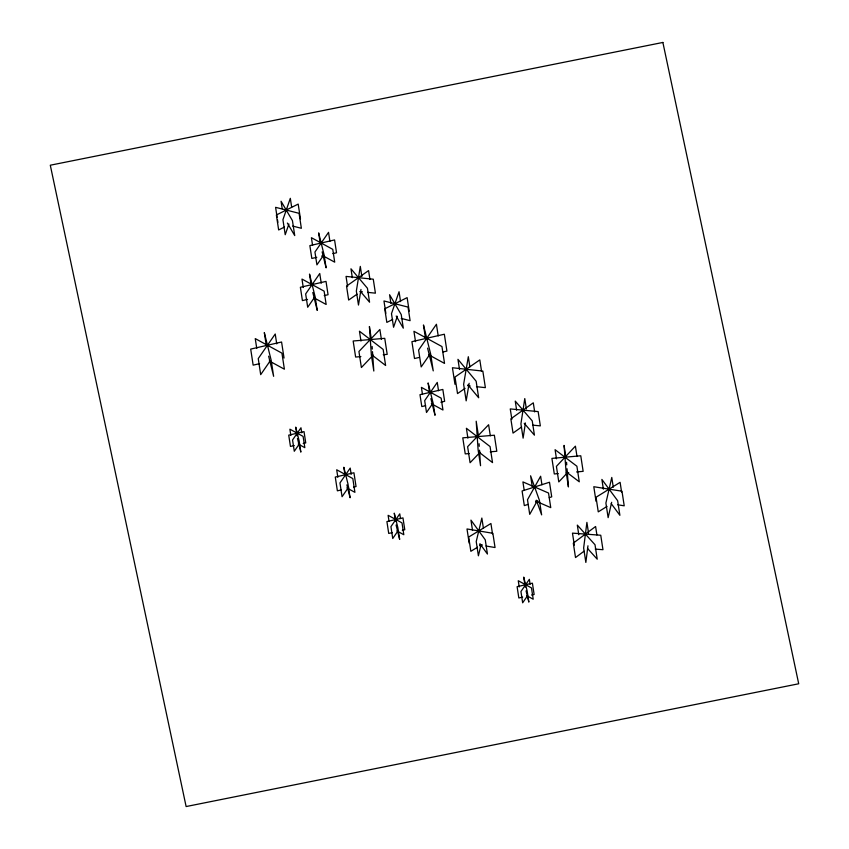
<?xml version="1.0" encoding="UTF-8"?>
<svg xmlns="http://www.w3.org/2000/svg" width="849" height="849" viewBox="0 0 849 849"><rect width="100%" height="100%" fill="white"/><g stroke="black" fill="none" stroke-linecap="round" stroke-linejoin="round"><path stroke-width="1.27" d="M587.964 545.79L585.852 562.441L583.645 548.008L586.903 522.379L588.559 533.204M525.425 422.972L523.111 438.148L520.925 423.863L524.778 398.574L526.369 408.963M360.984 289.456L358.48 305.056L356.347 291.09L360.305 266.395L361.865 276.541M469.147 383.302L466.165 400.855L463.628 384.3L468.319 356.718L469.879 366.906M611.662 502.29L608.139 517.657L605.899 503.054L611.779 477.446L613.265 487.177M481.065 544.665L478.401 555.798L476.225 541.556L481.85 518.049L483.431 528.407M288.915 223.998L285.222 234.706L282.929 219.732L290.316 198.326L291.653 207.06M397.343 316.284L393.565 327.258L391.485 313.674L399.051 291.738L400.569 301.607M537.237 500.91L529.723 514.345L527.494 499.743L540.633 476.236L541.938 484.758M323.352 255.538L316.921 264.856L314.947 252.015L328.542 232.35L329.911 241.328M270.29 360.74L260.696 374.642L258.245 358.596L275.225 334.007L276.732 343.887M314.374 297.575L307.699 307.242L305.661 293.924L319.755 273.516L321.23 283.205M299.188 444.154L294.285 451.254L292.555 439.973L300.971 427.79L301.735 432.81M430.093 354.022L421.178 366.927L418.599 350.075L436.428 324.265L438.211 335.928M348.652 487.156L342.062 496.707L339.95 482.943L350.213 468.086L351.178 474.336M432.417 403.933L426.506 412.487L424.691 400.622L437.256 382.421L438.53 390.742M397.894 531.039L392.747 538.489L390.933 526.645L399.762 513.857L400.484 518.59M527.569 595.701L522.666 602.801L520.936 591.509L529.351 579.336L530.116 584.356M567.843 472.309L558.791 481.935L556.413 466.377L575.41 446.139L577.002 456.518M373.231 355.105L361.387 367.543L358.936 351.486L379.885 329.486L381.392 339.367M480.12 452.23L470.081 462.737L467.619 446.691L488.61 424.723L490.319 435.834M584.016 551.224L575.516 557.56L573.308 543.116L595.605 526.497L596.9 534.923M521.573 427.005L513.029 433.096L510.843 418.822L533.289 402.829L534.679 411.914M357.068 294.157L348.663 300.058L346.53 286.102L368.583 270.598L369.941 279.491M465.082 388.375L457.526 393.586L455 377.03L479.812 359.902L481.563 371.363M607.014 506.428L598.258 511.862L596.03 497.259L620.11 482.328L621.595 492.059M477.52 547.234L470.845 551.309L468.659 537.067L490.924 523.504L492.505 533.862M479.749 545.886L481.967 544.527M284.404 227.086L278.652 229.952L276.371 214.988L298.19 204.089L300.482 219.053M392.716 319.447L386.836 322.387L384.756 308.803L407.127 297.638L409.207 311.212M528.057 504.402L524.321 505.59L522.093 490.987L549.494 482.243L551.723 496.845L549.239 497.641M535.539 502.014L538.022 501.218M316.773 257.311L311.827 258.446L309.864 245.616L334.57 239.938L336.533 252.779L332.829 253.628M321.718 256.186L324.18 255.613M307.54 299.421L302.414 300.599L300.376 287.28L326.016 281.401L328.054 294.72L324.201 295.601M259.592 363.669L253.151 365.144L250.699 349.098L281.581 342.009L284.033 358.055M419.491 357.376L414.503 358.522L411.924 341.669L444.345 334.23L446.924 351.083L443.178 351.942M425.614 405.695L421.804 406.565L419.979 394.689L442.838 389.447L444.653 401.322L440.843 402.203M294.274 445.555L290.454 446.436L288.724 435.144L304.027 431.632L305.746 442.923L303.199 443.507M341.118 489.969L337.382 490.828L335.281 477.053L353.937 472.776L356.049 486.541L353.555 487.114M392.429 532.578L388.715 533.427L386.911 521.573L402.967 517.89L404.782 529.744L402.309 530.307M522.655 597.102L518.835 597.972L517.105 586.691L532.408 583.178L534.127 594.47L531.58 595.053M558.228 473.604L554.301 473.965L551.914 458.396L580.769 455.775L583.146 471.344L576.588 471.938M566.103 472.893L568.724 472.649M360.889 356.601L355.625 357.047L353.163 341.001L384.746 338.327L387.197 354.373L383.249 354.712M469.179 453.557L465.241 453.886L462.779 437.84L494.362 435.219L496.814 451.265L490.234 451.817M595.255 549.112L602.97 549.696L600.752 535.252L572.47 533.13L574.317 545.164M532.726 425.147L540.335 425.88L538.149 411.595L510.26 408.921L511.851 419.31M359.849 291.568L362.438 291.833M367.628 292.364L375.407 293.16L373.273 279.204L346.042 276.413L347.591 286.569M467.64 385.701L470.166 385.977M476.501 386.677L485.373 387.653L482.837 371.098L452.432 367.744L454.968 384.3M617.807 504.794L624.217 505.813L621.977 491.21L593.801 486.721L596.03 501.324M479.526 544.931L482.115 545.355M485.989 546.013L495.041 547.52L492.866 533.289L467.003 528.959L469.189 543.19M292.714 226.078L301.363 228.285L299.071 213.322L275.596 207.326L277.124 217.302M401.237 318.417L410.109 320.678L408.029 307.094L383.96 300.96L385.849 313.302M535.623 501.048L550.757 507.628L548.518 493.025L522.91 481.903L524.215 490.414M322.355 255.432L334.718 262.171L332.755 249.341L311.403 237.688L312.581 245.393M428.841 354.85L444.536 363.414L441.958 346.562L413.93 331.28L415.522 341.648M313.981 297.819L326.165 304.473L324.127 291.154L301.968 279.066L303.273 287.535M431.356 403.678L442.966 410.014L441.151 398.139L421.401 387.367L422.494 394.488M269.303 360.974L284.394 369.198L281.932 353.152L255.241 338.592L256.759 348.472M298.222 444.069L304.833 447.678L303.104 436.397L289.88 429.18L290.836 435.452M346.859 487.942L354.924 492.346L352.813 478.571L336.692 469.773L337.838 477.287M526.603 595.616L533.214 599.224L531.485 587.933L518.261 580.727L519.217 586.988M396.876 530.943L403.816 534.732L402.002 522.888L388.12 515.311L389.022 521.233M566.814 472.352L579.273 481.797L576.896 466.228L555.087 449.705L556.477 458.789M372.223 355.19L385.616 365.484L383.164 349.438L359.456 331.216L360.974 341.086M479.144 452.273L492.526 462.599L490.064 446.553L466.398 428.289L467.905 438.169M587.487 548.39L597.218 559.183L595.011 544.75L577.32 525.117L578.785 534.753M524.226 423.29L534.424 435.155L532.238 420.871L515.247 401.099L516.638 410.184M360.507 291.504L369.559 302.202L367.426 288.236L350.966 268.804L352.324 277.687M467.926 384.841L478.666 397.767L476.14 381.212L457.951 359.329L459.511 369.517M611.206 503.606L619.887 515.311L617.648 500.708L601.877 479.42L603.363 489.151M479.908 543.678L487.432 554.036L485.257 539.805L470.951 520.119L472.532 530.476M396.186 316.019L403.307 328.16L401.237 314.586L389.574 294.72L390.89 303.358M287.365 223.054L294.73 235.587L292.438 220.623L281.061 201.245L282.208 208.727M536.356 500.188L541.641 514.876L539.402 500.273L530.593 475.79L532.27 486.742M526.072 590.883L528.853 602.1L527.123 590.819L523.727 577.108L525.266 587.137M427.599 348.143L433.245 370.886L430.666 354.044L423.46 324.976L425.434 337.934M430.878 398.637L435.006 415.288L433.192 403.413L428.108 382.931L429.562 392.429M396.08 524.99L399.646 539.391L397.831 527.537L394.265 513.146L395.528 521.435M322.142 251.877L326.112 267.87L324.148 255.029L318.651 232.891L320.222 243.164M312.803 292.502L317.229 310.373L315.191 297.054L309.503 274.078L311.169 284.977M346.891 484.885L350.085 497.747L347.973 483.983L343.824 467.247L344.97 474.761M297.458 438.402L300.854 452.114L299.135 440.822L295.728 427.111L297.076 435.887M268.645 356.187L273.633 376.319L271.181 360.273L264.315 332.596L266.204 344.938M565.848 457.07L564.065 445.396L566.05 471.386L568.427 486.944L567.047 468.754M478.465 436.015L476.193 421.21L478.093 449.662L480.545 465.708L479.515 450.182M371.491 340.12L369.411 326.536L371.353 354.988L373.815 371.034L372.488 351.635M277.506 219.795L277.888 222.3M566.548 462.259L566.75 464.859M372.127 346.466L372.308 349.056M479.08 443.719L479.25 446.309M662.878 42.45L50.293 165.215L186.122 806.55L798.707 683.774L662.878 42.45"/></g></svg>
